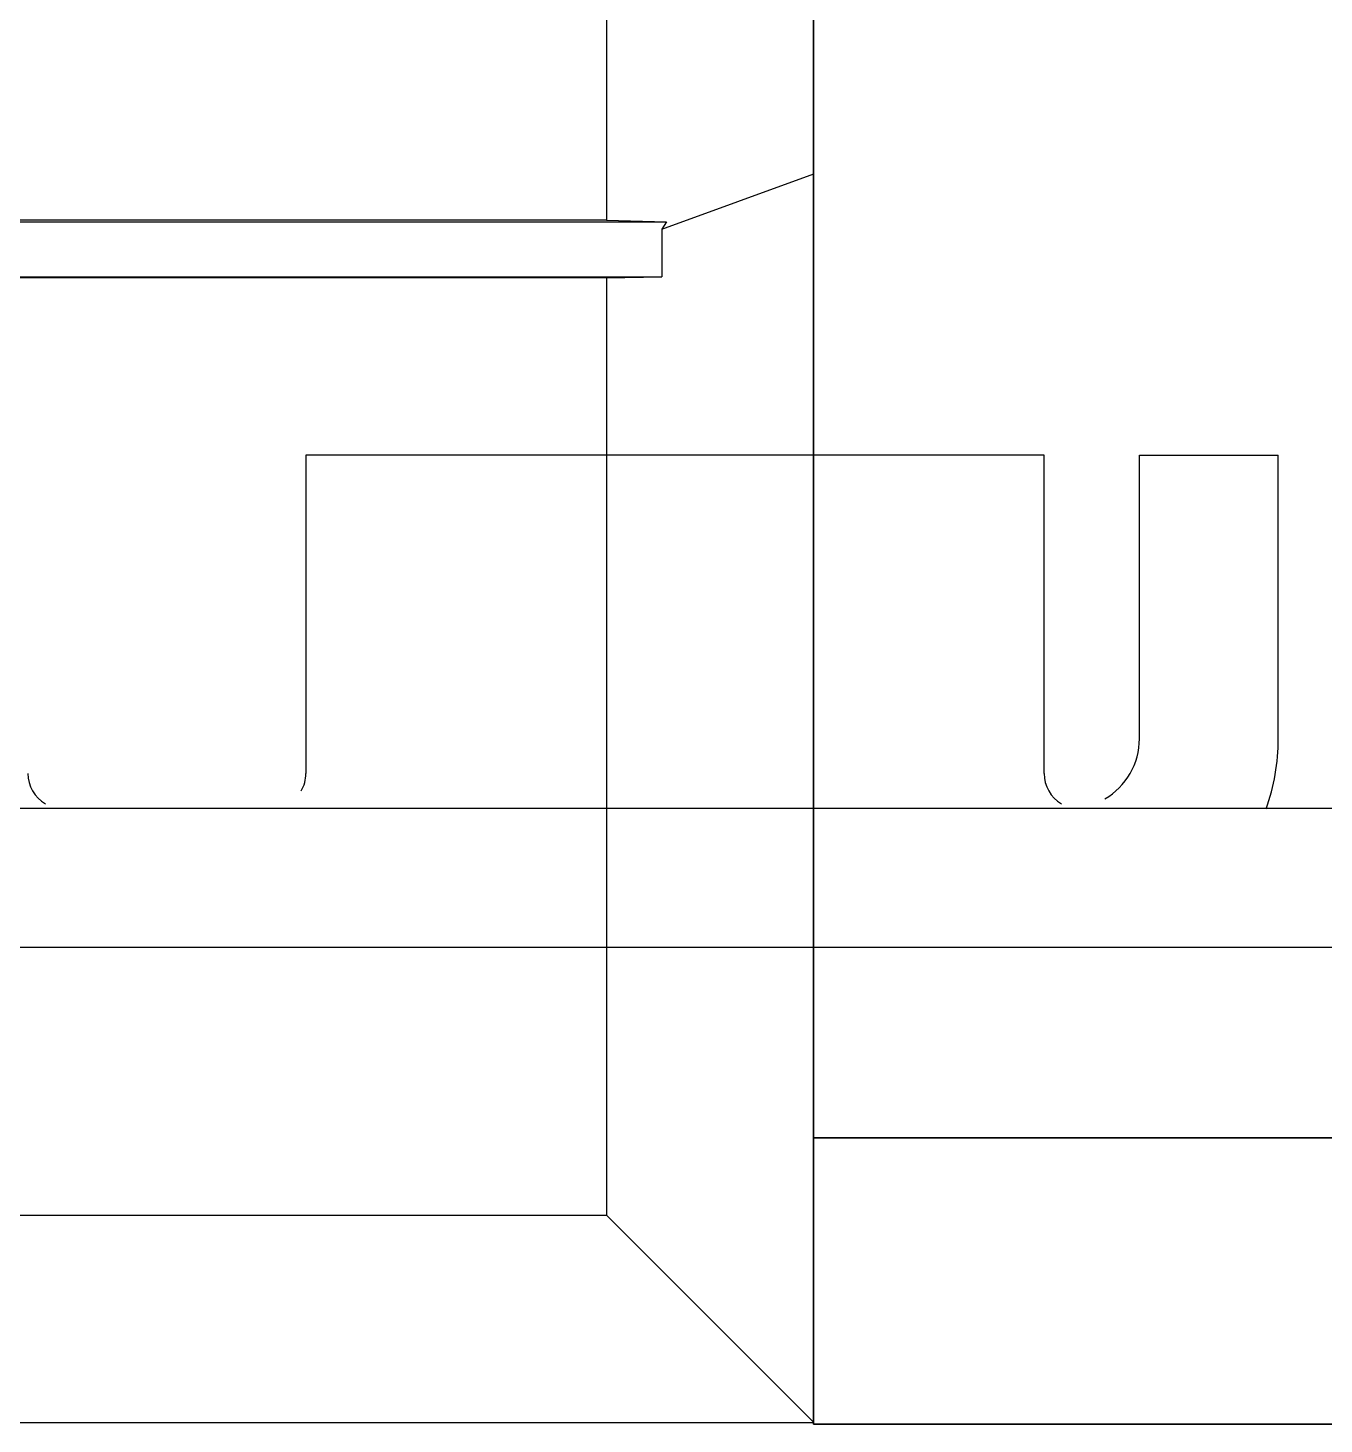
# Model space of a CAD drawing. Header units: millimetres. Extents: x 30557 to 235556, y -116603 to -73383.
# Drawn here: x 49065.24 to 49074.59, y -74043.84 to -74033.77 of the extents above; entities that cross this region are included whole.
import ezdxf

# ---------------------------------------------------------------- set-up
doc = ezdxf.new("R2010")
doc.units = ezdxf.units.MM

# ---------------------------------------------------------------- blocks, each defined once
blk = doc.blocks.new('1756-EN2TR-Z')
at = {"color": 7, "linetype": 'Continuous'}
for p, q in [((34.455, 0), (34.455, 142.321)), ((32.96, 14.144), (32.96, 8.668)), ((33.358, 8.604), (34.455, 9.003)), ((1.062, 8.658), (33.393, 8.658)), ((32.96, 8.668), (1.495, 8.668)), ((32.96, 8.668), (33.393, 8.658)), ((33.393, 8.658), (33.358, 8.604)), ((33.358, 8.604), (33.358, 8.26)), ((1.096, 8.26), (33.358, 8.26)), ((32.96, 8.253), (33.358, 8.26)), ((32.96, 8.253), (1.495, 8.253)), ((32.96, 8.253), (32.96, 1.495)), ((1.495, 1.495), (32.96, 1.495)), ((32.96, 1.495), (34.455, 0)), ((0, 0), (34.455, 0))]:
    blk.add_line(p, q, dxfattribs=at)
blk = doc.blocks.new('1756-IO-Z')
for p, q in [((0, -142.681), (0, 0)), ((0, 0), (0, -142.681)), ((34.422, -142.681), (0, -142.681)), ((0, -142.681), (34.422, -142.681)), ((0, -144.745), (0, -142.681)), ((0, -142.681), (0, -144.745)), ((34.422, -144.745), (0, -144.745)), ((0, -144.745), (34.422, -144.745))]:
    blk.add_line(p, q)
blk = doc.blocks.new('1756-A13-Z')
at = {"color": 7, "linetype": 'Continuous'}
for p, q in [((91.306, -129.743), (91.306, -132.039)), ((96.633, -129.743), (91.306, -129.743)), ((96.633, -132.039), (96.633, -129.743)), ((97.32, -131.788), (97.32, -129.743)), ((97.32, -129.743), (98.322, -129.743)), ((98.322, -131.788), (98.322, -129.743)), ((26.36, -132.289), (237.186, -132.289)), ((26.36, -133.291), (237.186, -133.291))]:
    blk.add_line(p, q, dxfattribs=at)
for centre, radius, start, end in [((96.819, -131.788), 0.501, 300.1074, 0), ((96.819, -131.788), 1.503, 340.2953, 0), ((89.553, -132.039), 0.251, 180, 240), ((91.056, -132.039), 0.251, 330, 0), ((96.883, -132.039), 0.251, 180, 240)]:
    blk.add_arc(centre, radius, start, end, dxfattribs=at)

msp = doc.modelspace()

# ---------------------------------------------------------------- block references
for name, p in [('1756-A13-Z', (48975.938, -73907.107)), ('1756-EN2TR-Z', (49036.454, -74043.825)), ('1756-IO-Z', (49070.908, -73899.092))]:
    msp.add_blockref(name, p)

doc.saveas('drawing.dxf')
